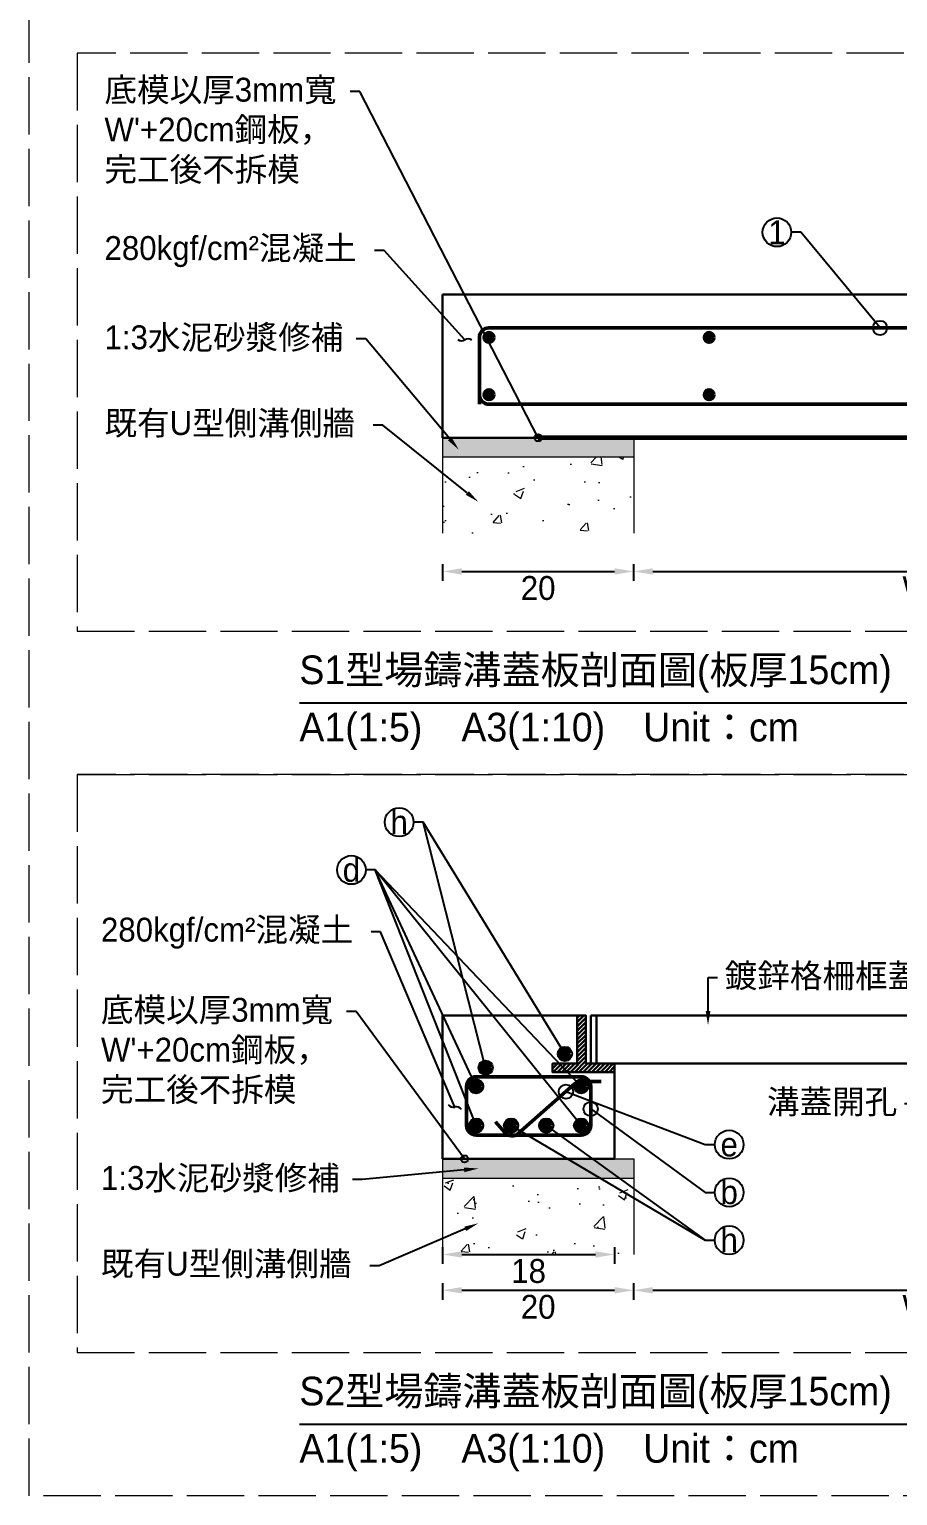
# Model space of a CAD drawing. Extents: x -2931 to 4779, y -2120 to 304.
# Drawn here: x -2930.9 to -2749, y -1964.5 to -1657.5 of the extents above; entities that cross this region are included whole.
import ezdxf
from ezdxf import colors
from ezdxf.entities.mleader import LeaderData, LeaderLine
from ezdxf.math import Vec2, Vec3

# ---------------------------------------------------------------- set-up
doc = ezdxf.new("R2010")
doc.units = 0
doc.header["$MEASUREMENT"] = 0
doc.linetypes.add('ACAD_ISO02W100', pattern=[15, 12, -3])
doc.layers.add('一、4.基本-隱藏', color=9, linetype='ACAD_ISO02W100', lineweight=20, plot=False)
doc.layers.add('三、3.文字-註解文字', color=2, linetype='Continuous')
for name, color, linetype, lineweight in [('二、1.繪圖-既有設施', 8, 'Continuous', 20), ('二、2.繪圖-施作項目', 181, 'Continuous', 30), ('二、5.繪圖-鋼筋', 60, 'Continuous', 50), ('二、6.繪圖-其他施作項目', 35, 'Continuous', 30)]:
    doc.layers.add(name, color=color, linetype=linetype, lineweight=lineweight)
doc.styles.add('次圖名(詳圖)', font='MS PGothic.ttf', dxfattribs={"height": 6})
doc.styles.add('註解文字', font='MS PGothic.ttf', dxfattribs={"height": 5})
doc.dimstyles.new('註解文字', dxfattribs={"dimtxt": 5, "dimasz": 4, "dimexe": 2, "dimexo": 2.5, "dimgap": 1, "dimtad": 2, "dimzin": 0, "dimdsep": 46, "dimtxsty": '註解文字', "dimcen": 0.1, "dimclrd": 256, "dimclre": 256, "dimclrt": 256, "dimadec": 0, "dimazin": 0, "dimtfac": 1, "dimtofl": 0, "dimtmove": 0, "dimatfit": 3, "dimfxl": 1.5, "dimfxlon": 1, "dimtolj": 1, "dimtzin": 0, "dimlwd": -1, "dimlwe": -1, "dimarcsym": 1})

# ---------------------------------------------------------------- blocks, each defined once
blk = doc.blocks.new('_Integral')
at = {"color": 0, "linetype": 'ByBlock', "lineweight": -2}
for centre, start, end in [((0.44, -0.09), 102, 168), ((-0.44, 0.09), 282, 348)]:
    blk.add_arc(centre, 0.454, start, end, dxfattribs=at)
blk = doc.blocks.new('_Small')
at = {"color": 0, "linetype": 'ByBlock', "lineweight": -2}
blk.add_circle((0, 0), 0.25, dxfattribs=at)
blk = doc.blocks.new('*D270')
at = {"layer": 'Defpoints', "color": 0, "transparency": 16777216}
for p in [(-2844.31, -1740.96), (-2804.31, -1740.96), (-2804.31, -1770.96)]:
    blk.add_point(p, dxfattribs=at)
at = {"layer": '三、3.文字-註解文字', "transparency": 16777216}
for p, q in [((-2844.31, -1769.46), (-2844.31, -1772.96)), ((-2840.31, -1770.96), (-2808.31, -1770.96)), ((-2804.31, -1769.46), (-2804.31, -1772.96))]:
    blk.add_line(p, q, dxfattribs=at)
for points in [[(-2840.31, -1770.3), (-2840.31, -1771.63), (-2844.31, -1770.96)], [(-2808.31, -1770.3), (-2808.31, -1771.63), (-2804.31, -1770.96)]]:
    blk.add_solid(points, dxfattribs=at)
at = {"layer": '三、3.文字-註解文字', "transparency": 16777216, "insert": (-2824.31, -1774.46), "char_height": 5, "attachment_point": 5, "style": '註解文字'}
blk.add_mtext('\\A1;20', dxfattribs=at)
blk = doc.blocks.new('*D271')
at = {"layer": 'Defpoints', "color": 0, "transparency": 16777216}
for p in [(-2804.31, -1740.96), (-2684.31, -1740.96), (-2684.31, -1770.96)]:
    blk.add_point(p, dxfattribs=at)
at = {"layer": '三、3.文字-註解文字', "transparency": 16777216}
for p, q in [((-2804.31, -1769.46), (-2804.31, -1772.96)), ((-2800.31, -1770.96), (-2688.31, -1770.96)), ((-2684.31, -1769.46), (-2684.31, -1772.96))]:
    blk.add_line(p, q, dxfattribs=at)
for points in [[(-2800.31, -1770.3), (-2800.31, -1771.63), (-2804.31, -1770.96)], [(-2688.31, -1770.3), (-2688.31, -1771.63), (-2684.31, -1770.96)]]:
    blk.add_solid(points, dxfattribs=at)
at = {"layer": '三、3.文字-註解文字', "transparency": 16777216, "insert": (-2744.31, -1774.46), "char_height": 5, "attachment_point": 5, "style": '註解文字'}
blk.add_mtext("\\A1;W'", dxfattribs=at)
blk = doc.blocks.new('*D282')
at = {"layer": 'Defpoints', "color": 0, "transparency": 16777216}
for p in [(-2844.31, -1893.96), (-2804.31, -1893.96), (-2804.31, -1921.46)]:
    blk.add_point(p, dxfattribs=at)
at = {"layer": '三、3.文字-註解文字', "transparency": 16777216}
for p, q in [((-2844.31, -1919.96), (-2844.31, -1923.46)), ((-2840.31, -1921.46), (-2808.31, -1921.46)), ((-2804.31, -1919.96), (-2804.31, -1923.46))]:
    blk.add_line(p, q, dxfattribs=at)
for points in [[(-2840.31, -1920.8), (-2840.31, -1922.13), (-2844.31, -1921.46)], [(-2808.31, -1920.8), (-2808.31, -1922.13), (-2804.31, -1921.46)]]:
    blk.add_solid(points, dxfattribs=at)
at = {"layer": '三、3.文字-註解文字', "transparency": 16777216, "insert": (-2824.31, -1924.96), "char_height": 5, "attachment_point": 5, "style": '註解文字'}
blk.add_mtext('\\A1;20', dxfattribs=at)
blk = doc.blocks.new('*D278')
at = {"layer": 'Defpoints', "color": 0, "transparency": 16777216}
for p in [(-2804.31, -1893.96), (-2684.31, -1893.96), (-2684.31, -1921.46)]:
    blk.add_point(p, dxfattribs=at)
at = {"layer": '三、3.文字-註解文字', "transparency": 16777216}
for p, q in [((-2804.31, -1919.96), (-2804.31, -1923.46)), ((-2800.31, -1921.46), (-2688.31, -1921.46)), ((-2684.31, -1919.96), (-2684.31, -1923.46))]:
    blk.add_line(p, q, dxfattribs=at)
for points in [[(-2800.31, -1920.8), (-2800.31, -1922.13), (-2804.31, -1921.46)], [(-2688.31, -1920.8), (-2688.31, -1922.13), (-2684.31, -1921.46)]]:
    blk.add_solid(points, dxfattribs=at)
at = {"layer": '三、3.文字-註解文字', "transparency": 16777216, "insert": (-2744.31, -1924.96), "char_height": 5, "attachment_point": 5, "style": '註解文字'}
blk.add_mtext("\\A1;W'", dxfattribs=at)
blk = doc.blocks.new('*D283')
at = {"layer": 'Defpoints', "color": 0, "transparency": 16777216}
for p in [(-2844.31, -1893.96), (-2808.31, -1893.96), (-2808.31, -1913.96)]:
    blk.add_point(p, dxfattribs=at)
at = {"layer": '三、3.文字-註解文字', "transparency": 16777216}
for p, q in [((-2844.31, -1912.46), (-2844.31, -1915.96)), ((-2808.31, -1912.46), (-2808.31, -1915.96)), ((-2840.31, -1913.96), (-2812.31, -1913.96))]:
    blk.add_line(p, q, dxfattribs=at)
for points in [[(-2840.31, -1913.3), (-2840.31, -1914.63), (-2844.31, -1913.96)], [(-2812.31, -1913.3), (-2812.31, -1914.63), (-2808.31, -1913.96)]]:
    blk.add_solid(points, dxfattribs=at)
at = {"layer": '三、3.文字-註解文字', "transparency": 16777216, "insert": (-2826.31, -1917.46), "char_height": 5, "attachment_point": 5, "style": '註解文字'}
blk.add_mtext('\\A1;18', dxfattribs=at)

msp = doc.modelspace()

# ---------------------------------------------------------------- hatches: boundary and pattern name
at = {"layer": '二、1.繪圖-既有設施'}
h = msp.add_hatch(dxfattribs=at)
h.set_pattern_fill('CROSS', color=256, scale=0.2)
h.set_pattern_definition([(0, (-457953.2273, -667275.6937), (1.27, 1.27), [0.635, -1.905]), (90, (-457952.9098, -667276.0112), (-1.27, 1.27), [0.635, -1.905])])
h.paths.add_polyline_path([(-2644.307, -1742.964), (-2684.307, -1742.964), (-2684.307, -1746.964), (-2644.307, -1746.964)])
h.paths.add_polyline_path([(-2804.307, -1742.964), (-2844.307, -1742.964), (-2844.307, -1746.964), (-2804.307, -1746.964)])
h = msp.add_hatch(dxfattribs=at)
h.set_pattern_fill('AR-CONC', color=256, scale=0.1)
h.set_pattern_definition([(50, (-457953.227, -667275.694), (18.2184669, -1.59390855), [1.905, -20.955]), (355, (-457953.227, -667275.694), (-3.52434214, 19.10568452), [1.524, -16.7640584]), (100.4514447, (-457951.709, -667275.826), (14.6941247, 17.5117752), [1.6190009, -17.80902446]), (46.1842, (-457953.227, -667270.614), (27.1079041, -4.2042328), [2.8575, -31.4325]), (96.6355576, (-457950.968, -667270.964), (23.7404134, 24.7426125), [2.4285023, -26.7135608]), (351.184151, (-457953.227, -667270.614), (23.7404134, 24.7426125), [2.2859967, -25.1459732]), (21, (-457950.687, -667271.884), (15.16143913, -10.22651982), [1.905, -20.955]), (326, (-457950.687, -667271.884), (6.18020283, 18.4187966), [1.524, -16.764]), (71.451445, (-457949.424, -667272.736), (21.34164193, 8.1922769), [1.6190009, -17.80899376]), (37.5, (-457953.227, -667275.6937), (0.308860325, 8.455503887), [0, -16.5608, 0, -17.018, 0, -16.8275]), (7.5, (-457953.227, -667275.694), (6.68196625, 10.01805748), [0, -9.7028, 0, -16.1798, 0, -6.4135]), (327.5, (-457958.8915, -667275.694), (13.559059517, -0.5728744), [0, -6.35, 0, -19.812, 0, -26.289]), (317.5, (-457961.431, -667275.694), (14.81291814, 2.5426491), [0, -8.255, 0, -13.1572, 0, -18.669])])
h.paths.add_polyline_path([(-2684.307, -1762.964), (-2644.307, -1762.964), (-2644.307, -1746.964), (-2684.307, -1746.964)])
h.paths.add_polyline_path([(-2844.307, -1762.964), (-2804.307, -1762.964), (-2804.307, -1746.964), (-2844.307, -1746.964)])
h = msp.add_hatch(dxfattribs=at)
h.set_pattern_fill('CROSS', color=256, scale=0.2)
h.set_pattern_definition([(0, (-458193.2273, -667426.6937), (1.27, 1.27), [0.635, -1.905]), (90, (-458192.9098, -667427.0112), (-1.27, 1.27), [0.635, -1.905])])
h.paths.add_polyline_path([(-2644.307, -1893.964), (-2684.307, -1893.964), (-2684.307, -1897.964), (-2644.307, -1897.964)])
h.paths.add_polyline_path([(-2804.307, -1893.964), (-2808.307, -1893.964), (-2844.307, -1893.964), (-2844.307, -1897.964), (-2804.307, -1897.964)])
h = msp.add_hatch(dxfattribs=at)
h.set_pattern_fill('AR-CONC', color=256, scale=0.1)
h.set_pattern_definition([(50, (-458193.227, -667426.694), (18.2184669, -1.59390855), [1.905, -20.955]), (355, (-458193.227, -667426.694), (-3.52434214, 19.10568452), [1.524, -16.7640584]), (100.4514447, (-458191.709, -667426.826), (14.6941247, 17.5117752), [1.6190009, -17.80902446]), (46.1842, (-458193.227, -667421.614), (27.1079041, -4.2042328), [2.8575, -31.4325]), (96.6355576, (-458190.968, -667421.964), (23.7404134, 24.7426125), [2.4285023, -26.7135608]), (351.184151, (-458193.227, -667421.614), (23.7404134, 24.7426125), [2.2859967, -25.1459732]), (21, (-458190.687, -667422.884), (15.16143913, -10.22651982), [1.905, -20.955]), (326, (-458190.687, -667422.884), (6.18020283, 18.4187966), [1.524, -16.764]), (71.451445, (-458189.424, -667423.736), (21.34164193, 8.1922769), [1.6190009, -17.80899376]), (37.5, (-458193.227, -667426.6937), (0.308860325, 8.455503887), [0, -16.5608, 0, -17.018, 0, -16.8275]), (7.5, (-458193.227, -667426.694), (6.68196625, 10.01805748), [0, -9.7028, 0, -16.1798, 0, -6.4135]), (327.5, (-458198.8915, -667426.694), (13.559059517, -0.5728744), [0, -6.35, 0, -19.812, 0, -26.289]), (317.5, (-458201.431, -667426.694), (14.81291814, 2.5426491), [0, -8.255, 0, -13.1572, 0, -18.669])])
h.paths.add_polyline_path([(-2684.307, -1913.964), (-2644.307, -1913.964), (-2644.307, -1897.964), (-2684.307, -1897.964)])
h.paths.add_polyline_path([(-2844.307, -1913.964), (-2804.307, -1913.964), (-2804.307, -1897.964), (-2844.307, -1897.964)])
at = {"layer": '二、5.繪圖-鋼筋'}
h = msp.add_hatch(color=256, dxfattribs=at)
h.dxf.hatch_style = 1
h.paths.add_polyline_path([(-2833.607, -1721.964, 1), (-2835.607, -1721.964, 1)])
h = msp.add_hatch(color=256, dxfattribs=at)
h.dxf.hatch_style = 1
h.paths.add_polyline_path([(-2787.507, -1721.964, 1), (-2789.507, -1721.964, 1)])
h = msp.add_hatch(color=256, dxfattribs=at)
h.dxf.hatch_style = 1
h.paths.add_polyline_path([(-2833.607, -1733.964, 1), (-2835.607, -1733.964, 1)])
h = msp.add_hatch(color=256, dxfattribs=at)
h.dxf.hatch_style = 1
h.paths.add_polyline_path([(-2787.507, -1733.964, 1), (-2789.507, -1733.964, 1)])
h = msp.add_hatch(color=256, dxfattribs=at)
h.dxf.hatch_style = 1
h.paths.add_polyline_path([(-2817.707, -1871.964, 1), (-2819.707, -1871.964, 1)])
h = msp.add_hatch(color=256, dxfattribs=at)
h.dxf.hatch_style = 1
h.paths.add_polyline_path([(-2834.307, -1874.864, 1), (-2836.307, -1874.864, 1)])
h = msp.add_hatch(color=256, dxfattribs=at)
h.dxf.hatch_style = 1
h.paths.add_polyline_path([(-2836.307, -1878.764, 1), (-2838.307, -1878.764, 1)])
h = msp.add_hatch(color=256, dxfattribs=at)
h.dxf.hatch_style = 1
h.paths.add_polyline_path([(-2814.307, -1878.764, 1), (-2816.307, -1878.764, 1)])
h = msp.add_hatch(color=256, dxfattribs=at)
h.dxf.hatch_style = 1
h.paths.add_polyline_path([(-2836.307, -1886.964, 1), (-2838.307, -1886.964, 1)])
h = msp.add_hatch(color=256, dxfattribs=at)
h.dxf.hatch_style = 1
h.paths.add_polyline_path([(-2828.967, -1886.964, 1), (-2830.967, -1886.964, 1)])
h = msp.add_hatch(color=256, dxfattribs=at)
h.dxf.hatch_style = 1
h.paths.add_polyline_path([(-2821.627, -1886.964, 1), (-2823.627, -1886.964, 1)])
h = msp.add_hatch(color=256, dxfattribs=at)
h.dxf.hatch_style = 1
h.paths.add_polyline_path([(-2814.307, -1886.964, 1), (-2816.307, -1886.964, 1)])
at = {"layer": '二、6.繪圖-其他施作項目'}
h = msp.add_hatch(dxfattribs=at)
h.set_pattern_fill('ANSI31', color=256, scale=0.2)
h.set_pattern_definition([(45, (-358.6386, -3854.8895), (-0.4490128, 0.4490128), [])])
h.paths.add_polyline_path([(-2814.307, -1863.964), (-2816.107, -1863.964), (-2816.107, -1873.964), (-2821.307, -1873.964), (-2821.307, -1875.764), (-2808.307, -1875.764), (-2808.307, -1873.964), (-2814.307, -1873.964)])
h.paths.add_polyline_path([(-2682.307, -1873.964), (-2688.307, -1873.964), (-2688.307, -1875.764), (-2675.307, -1875.764), (-2675.307, -1873.964), (-2680.507, -1873.964), (-2680.507, -1863.964), (-2682.307, -1863.964)])

# ---------------------------------------------------------------- linework, layer by layer
at = {"layer": '一、4.基本-隱藏'}
for points in [[(-2930.855, -1457.464), (-2150.855, -1457.464), (-2150.855, -1964.464), (-2930.855, -1964.464)], [(-2567.759, -1662.464), (-2920.855, -1662.464), (-2920.855, -1783.464), (-2567.759, -1783.464)], [(-2567.759, -1813.464), (-2920.855, -1813.464), (-2920.855, -1934.464), (-2567.759, -1934.464)]]:
    msp.add_lwpolyline(points, close=True, dxfattribs=at)
for points in [[(-2920.855, -1783.464), (-2567.759, -1783.464)], [(-2920.855, -1813.464), (-2567.759, -1813.464)]]:
    msp.add_lwpolyline(points, dxfattribs=at)
at = {"layer": '三、3.文字-註解文字'}
for points in [[(-2874.307, -1798.464), (-2614.307, -1798.464)], [(-2874.307, -1949.464), (-2614.307, -1949.464)]]:
    msp.add_lwpolyline(points, dxfattribs=at)
for centre, radius in [((-2774.307, -1699.964), 3), ((-2853.407, -1823.464), 3), ((-2863.407, -1833.464), 3), ((-2835.307, -1874.864), 1.5), ((-2784.307, -1890.964), 3), ((-2784.307, -1900.964), 3), ((-2784.307, -1910.964), 3)]:
    msp.add_circle(centre, radius, dxfattribs=at)
at = {"layer": '二、1.繪圖-既有設施'}
for points in [[(-2844.307, -1742.964), (-2844.307, -1762.964)], [(-2804.307, -1742.964), (-2804.307, -1762.964)], [(-2844.307, -1746.964), (-2804.307, -1746.964)], [(-2844.307, -1893.964), (-2844.307, -1913.964)], [(-2808.307, -1893.964), (-2804.307, -1893.964)], [(-2804.307, -1893.964), (-2804.307, -1913.964)], [(-2844.307, -1897.964), (-2804.307, -1897.964)]]:
    msp.add_lwpolyline(points, dxfattribs=at)
at = {"layer": '二、2.繪圖-施作項目'}
for points in [[(-2844.307, -1712.964), (-2644.307, -1712.964)], [(-2844.307, -1712.964), (-2844.307, -1742.964)], [(-2844.307, -1742.964), (-2644.307, -1742.964)], [(-2844.307, -1863.964), (-2816.107, -1863.964)], [(-2844.307, -1863.964), (-2844.307, -1893.964)], [(-2808.307, -1873.964), (-2808.307, -1893.964)], [(-2844.307, -1893.964), (-2808.307, -1893.964)]]:
    msp.add_lwpolyline(points, dxfattribs=at)
at = {"layer": '二、5.繪圖-鋼筋'}
for points in [[(-2654.007, -1719.964), (-2834.607, -1719.964, 0.4142136), (-2836.607, -1721.964), (-2836.607, -1733.964, 0.4142136), (-2834.607, -1735.964), (-2654.007, -1735.964, 0.4142136), (-2652.007, -1733.964), (-2652.007, -1721.964, 0.4142136)], [(-2813.307, -1886.964), (-2813.307, -1878.764, 0.4142136), (-2815.307, -1876.764), (-2837.307, -1876.764, 0.4142136), (-2839.307, -1878.764), (-2839.307, -1886.964, 0.4142136), (-2837.307, -1888.964), (-2815.307, -1888.964, 0.4142136)]]:
    msp.add_lwpolyline(points, format="xyb", close=True, dxfattribs=at)
msp.add_lwpolyline([(-2836.607, -1727.964), (-2836.607, -1735.964)], dxfattribs=at)
msp.add_lwpolyline([(-2833.271, -1886.211), (-2831.288, -1888.463, 0.4142136), (-2828.466, -1888.643), (-2816.674, -1878.263, -0.1824306), (-2815.352, -1877.764), (-2811.107, -1877.764)], format="xyb", dxfattribs=at)
for centre in [(-2834.607, -1721.964), (-2788.507, -1721.964), (-2834.607, -1733.964), (-2788.507, -1733.964), (-2818.707, -1871.964), (-2835.307, -1874.864), (-2837.307, -1878.764), (-2815.307, -1878.764), (-2837.307, -1886.964), (-2829.967, -1886.964), (-2822.627, -1886.964), (-2815.307, -1886.964)]:
    msp.add_circle(centre, 1, dxfattribs=at)
at = {"layer": '二、6.繪圖-其他施作項目', "linetype": 'Continuous', "const_width": 1}
msp.add_lwpolyline([(-2824.307, -1742.964), (-2664.307, -1742.964)], dxfattribs=at)
at = {"layer": '二、6.繪圖-其他施作項目'}
msp.add_lwpolyline([(-2821.307, -1873.964), (-2816.107, -1873.964), (-2816.107, -1863.964), (-2814.307, -1863.964), (-2814.307, -1873.964), (-2808.307, -1873.964), (-2808.307, -1875.764), (-2821.307, -1875.764)], close=True, dxfattribs=at)
for points in [[(-2813.307, -1863.964), (-2813.307, -1873.964)], [(-2813.307, -1863.964), (-2683.307, -1863.964)], [(-2812.107, -1863.964), (-2812.107, -1873.964)], [(-2813.307, -1873.964), (-2683.307, -1873.964)]]:
    msp.add_lwpolyline(points, dxfattribs=at)

# ---------------------------------------------------------------- texts
at = {"layer": '三、3.文字-註解文字'}
for s, width, gutter_width, insert, char_height, attachment_point, style in [('1', 8.38231, 30, (-2774.307, -1699.964), 5, 5, '註解文字'), ('S{\\fMS PGothic|b0|i0|c128|p34;1型場鑄溝蓋板剖面圖(板厚15cm)}', 215.37549, 15, (-2874.307, -1792.464), 6, 4, '次圖名(詳圖)'), ('{\\fMS PGothic|b0|i0|c128|p34;A1(1:}5{\\fMS PGothic|b0|i0|c128|p34;)\u3000A3(1:}1{\\fMS PGothic|b0|i0|c128|p34;0)^IUnit：cm}', 136.03259, 15, (-2874.307, -1804.464), 6, 4, '次圖名(詳圖)'), ('h', 8.38231, 30, (-2853.407, -1823.464), 5, 5, '註解文字'), ('d', 8.38231, 30, (-2863.407, -1833.464), 5, 5, '註解文字'), ('e', 8.38231, 30, (-2784.307, -1890.964), 5, 5, '註解文字'), ('b', 8.38231, 30, (-2784.307, -1900.964), 5, 5, '註解文字'), ('h', 8.38231, 30, (-2784.307, -1910.964), 5, 5, '註解文字'), ('S{\\fMS PGothic|b0|i0|c128|p34;2型場鑄溝蓋板剖面圖(板厚15cm)}', 215.37549, 15, (-2874.307, -1943.464), 6, 4, '次圖名(詳圖)'), ('{\\fMS PGothic|b0|i0|c128|p34;A1(1:}5{\\fMS PGothic|b0|i0|c128|p34;)\u3000A3(1:}1{\\fMS PGothic|b0|i0|c128|p34;0)^IUnit：cm}', 136.03259, 15, (-2874.307, -1955.464), 6, 4, '次圖名(詳圖)')]:
    msp.add_mtext_dynamic_manual_height_columns(s, width=width, gutter_width=gutter_width, heights=[0], dxfattribs=dict(at, insert=insert, char_height=char_height, attachment_point=attachment_point, style=style))

# ---------------------------------------------------------------- dimensions: what is measured, and where the dimension line sits
for base, p1, p2, text, picture, middle in [((-2804.307, -1770.964), (-2844.307, -1740.964), (-2804.307, -1740.964), '20', '*D270', (-2824.307, -1774.464)), ((-2684.307, -1770.964), (-2804.307, -1740.964), (-2684.307, -1740.964), "W'", '*D271', (-2744.307, -1774.464)), ((-2804.307, -1921.464), (-2844.307, -1893.964), (-2804.307, -1893.964), '20', '*D282', (-2824.307, -1924.964)), ((-2808.307, -1913.964), (-2844.307, -1893.964), (-2808.307, -1893.964), '18', '*D283', (-2826.307, -1917.464)), ((-2684.307, -1921.464), (-2804.307, -1893.964), (-2684.307, -1893.964), "W'", '*D278', (-2744.307, -1924.964))]:
    dim = msp.add_linear_dim(base=base, p1=p1, p2=p2, text=text, dimstyle='註解文字', dxfattribs=at)
    dim.commit()
    dim.dimension.update_dxf_attribs({"geometry": picture, "text_midpoint": middle})

# ---------------------------------------------------------------- leaders
ml = msp.add_multileader_mtext('Standard', dxfattribs=at)
ml.set_content("{\\fMS PGothic|b0|i0|c128|p34;底模以厚3mm寬}W'{\\fMS PGothic|b0|i0|c128|p34;+20cm鋼板，完工後不拆模}", color=256, style='註解文字')
ml.set_leader_properties(color=144, linetype='ByLayer', lineweight=-1)
ml.set_arrow_properties(name='SMALL')
ml.build(insert=Vec2(0, 0))
ml.multileader.update_dxf_attribs({"dogleg_length": 2, "arrow_head_size": 3})
ctx = ml.context
ctx.base_point, ctx.char_height, ctx.arrow_head_size, ctx.landing_gap_size, ctx.plane_origin = Vec3(-2916.616, -1670.447), 5, 3, 1.5, Vec3(-2777.606, -1764.453)
notes = []
notes.append((ctx, [(1, (1, 1, 0), (-2861.673, -1670.447), (-1, 0), 2, [(0, [(-2824.307, -1742.964)], 0, [])])]))
ctx.mtext.insert, ctx.mtext.width, ctx.mtext.flow_direction = Vec3(-2915.116, -1667.606), 51.83272, 5
ml = msp.add_multileader_mtext('Standard', dxfattribs=at)
ml.set_content('{\\fMS PGothic|b0|i0|c128|p34; }', color=256, style='註解文字')
ml.set_leader_properties(color=144, linetype='ByLayer', lineweight=-1)
ml.set_arrow_properties(name='SMALL')
ml.build(insert=Vec2(0, 0))
ml.multileader.update_dxf_attribs({"dogleg_length": 2, "arrow_head_size": 6})
ctx = ml.context
ctx.base_point, ctx.char_height, ctx.arrow_head_size, ctx.landing_gap_size, ctx.plane_origin = Vec3(-2776.523, -1699.964), 5, 6, 1.5, Vec3(-2752.718, -1706.618)
ctx.text_align_type = 2
notes.append((ctx, [(0, (1, 1, 0), (-2769.307, -1699.964), (-1, 0), 2, [(0, [(-2752.718, -1719.964)], 0, [])])]))
ctx.mtext.insert, ctx.mtext.alignment, ctx.mtext.flow_direction = Vec3(-2772.807, -1697.464), 3, 5
ml = msp.add_multileader_mtext('Standard', dxfattribs=at)
ml.set_content('280kgf/cm²混凝土', color=256, style='註解文字')
ml.set_leader_properties(color=144, linetype='ByLayer', lineweight=-1)
ml.set_arrow_properties(name='INTEGRAL')
ml.build(insert=Vec2(0, 0))
ml.multileader.update_dxf_attribs({"dogleg_length": 2, "arrow_head_size": 3})
ctx = ml.context
ctx.base_point, ctx.char_height, ctx.arrow_head_size, ctx.landing_gap_size, ctx.plane_origin = Vec3(-2916.616, -1703.743), 5, 3, 1.5, Vec3(-2777.606, -1751.305)
notes.append((ctx, [(1, (1, 1, 0), (-2856.56, -1703.743), (-1, 0), 2, [(0, [(-2839.667, -1722.464)], 0, [])])]))
ctx.mtext.insert, ctx.mtext.width, ctx.mtext.flow_direction = Vec3(-2915.116, -1700.76), 107.51878, 5
ml = msp.add_multileader_mtext('Standard', dxfattribs=at)
ml.set_content('1:3水泥砂漿修補', color=256, style='註解文字')
ml.set_leader_properties(color=144, linetype='ByLayer', lineweight=-1)
ml.build(insert=Vec2(0, 0))
ml.multileader.update_dxf_attribs({"dogleg_length": 2, "arrow_head_size": 3})
ctx = ml.context
ctx.base_point, ctx.char_height, ctx.arrow_head_size, ctx.landing_gap_size, ctx.plane_origin = Vec3(-2916.616, -1722.284), 5, 3, 1.5, Vec3(-2774.061, -1799.714)
notes.append((ctx, [(1, (1, 1, 0), (-2860.423, -1722.284), (-1, 0), 2, [(0, [(-2840.902, -1745.492)], 0, [])])]))
ctx.mtext.insert, ctx.mtext.width, ctx.mtext.defined_height, ctx.mtext.flow_direction = Vec3(-2915.116, -1719.444), 75.70236, 7.957, 5
ml = msp.add_multileader_mtext('Standard', dxfattribs=at)
ml.set_content('既有U型側溝側牆', color=256, style='註解文字')
ml.set_leader_properties(color=144, linetype='ByLayer', lineweight=-1)
ml.build(insert=Vec2(0, 0))
ml.multileader.update_dxf_attribs({"dogleg_length": 2, "arrow_head_size": 3})
ctx = ml.context
ctx.base_point, ctx.char_height, ctx.arrow_head_size, ctx.landing_gap_size, ctx.plane_origin = Vec3(-2916.616, -1740.313), 5, 3, 1.5, Vec3(-2774.061, -1812.658)
notes.append((ctx, [(1, (1, 1, 0), (-2856.844, -1740.313), (-1, 0), 2, [(0, [(-2836.807, -1756.419)], 0, [])])]))
ctx.mtext.insert, ctx.mtext.width, ctx.mtext.defined_height, ctx.mtext.flow_direction = Vec3(-2915.116, -1737.401), 79.19501, 8.736, 5
ml = msp.add_multileader_mtext('Standard', dxfattribs=at)
ml.set_content('{\\fMS PGothic|b0|i0|c128|p34; }', color=256, style='註解文字')
ml.set_leader_properties(color=144, linetype='ByLayer', lineweight=-1)
ml.set_arrow_properties(name='SMALL')
ml.build(insert=Vec2(0, 0))
ml.multileader.update_dxf_attribs({"dogleg_length": 2, "arrow_head_size": 6})
ctx = ml.context
ctx.base_point, ctx.char_height, ctx.arrow_head_size, ctx.landing_gap_size, ctx.plane_origin = Vec3(-2855.623, -1823.464), 5, 6, 1.5, Vec3(-2834.109, -1840.201)
ctx.text_align_type = 2
notes.append((ctx, [(0, (1, 1, 0), (-2848.407, -1823.464), (-1, 0), 2, [(0, [(-2818.707, -1871.964)], 0, [])])]))
ctx.mtext.insert, ctx.mtext.alignment, ctx.mtext.flow_direction = Vec3(-2851.907, -1820.964), 3, 5
ml = msp.add_multileader_mtext('Standard', dxfattribs=at)
ml.set_content('{\\fMS PGothic|b0|i0|c128|p34; }', color=256, style='註解文字')
ml.set_leader_properties(color=144, linetype='ByLayer', lineweight=-1)
ml.set_arrow_properties(name='SMALL')
ml.build(insert=Vec2(0, 0))
ml.multileader.update_dxf_attribs({"dogleg_length": 2, "arrow_head_size": 6})
ctx = ml.context
ctx.base_point, ctx.char_height, ctx.arrow_head_size, ctx.landing_gap_size, ctx.plane_origin = Vec3(-2855.623, -1823.464), 5, 6, 1.5, Vec3(-2842.459, -1843.823)
ctx.text_align_type = 2
notes.append((ctx, [(0, (1, 1, 0), (-2848.407, -1823.464), (-1, 0), 2, [(0, [(-2835.307, -1874.864)], 0, [])])]))
ctx.mtext.insert, ctx.mtext.alignment, ctx.mtext.flow_direction = Vec3(-2851.907, -1820.964), 3, 5
ml = msp.add_multileader_mtext('Standard', dxfattribs=at)
ml.set_content('{\\fMS PGothic|b0|i0|c128|p34; }', color=256, style='註解文字')
ml.set_leader_properties(color=144, linetype='ByLayer', lineweight=-1)
ml.set_arrow_properties(name='SMALL')
ml.build(insert=Vec2(0, 0))
ml.multileader.update_dxf_attribs({"dogleg_length": 2, "arrow_head_size": 6})
ctx = ml.context
ctx.base_point, ctx.char_height, ctx.arrow_head_size, ctx.landing_gap_size, ctx.plane_origin = Vec3(-2865.623, -1833.464), 5, 6, 1.5, Vec3(-2850.709, -1858.101)
ctx.text_align_type = 2
notes.append((ctx, [(0, (1, 1, 0), (-2858.407, -1833.464), (-1, 0), 2, [(0, [(-2815.307, -1878.764)], 0, [])])]))
ctx.mtext.insert, ctx.mtext.alignment, ctx.mtext.flow_direction = Vec3(-2861.907, -1830.964), 3, 5
ml = msp.add_multileader_mtext('Standard', dxfattribs=at)
ml.set_content('{\\fMS PGothic|b0|i0|c128|p34; }', color=256, style='註解文字')
ml.set_leader_properties(color=144, linetype='ByLayer', lineweight=-1)
ml.set_arrow_properties(name='SMALL')
ml.build(insert=Vec2(0, 0))
ml.multileader.update_dxf_attribs({"dogleg_length": 2, "arrow_head_size": 6})
ctx = ml.context
ctx.base_point, ctx.char_height, ctx.arrow_head_size, ctx.landing_gap_size, ctx.plane_origin = Vec3(-2865.623, -1833.464), 5, 6, 1.5, Vec3(-2852.636, -1863.479)
ctx.text_align_type = 2
notes.append((ctx, [(0, (1, 1, 0), (-2858.407, -1833.464), (-1, 0), 2, [(0, [(-2837.307, -1878.764)], 0, [])])]))
ctx.mtext.insert, ctx.mtext.alignment, ctx.mtext.flow_direction = Vec3(-2861.907, -1830.964), 3, 5
ml = msp.add_multileader_mtext('Standard', dxfattribs=at)
ml.set_content('{\\fMS PGothic|b0|i0|c128|p34; }', color=256, style='註解文字')
ml.set_leader_properties(color=144, linetype='ByLayer', lineweight=-1)
ml.set_arrow_properties(name='SMALL')
ml.build(insert=Vec2(0, 0))
ml.multileader.update_dxf_attribs({"dogleg_length": 2, "arrow_head_size": 6})
ctx = ml.context
ctx.base_point, ctx.char_height, ctx.arrow_head_size, ctx.landing_gap_size, ctx.plane_origin = Vec3(-2865.623, -1833.464), 5, 6, 1.5, Vec3(-2819.594, -1864.242)
ctx.text_align_type = 2
notes.append((ctx, [(0, (1, 1, 0), (-2858.407, -1833.464), (-1, 0), 2, [(0, [(-2815.307, -1886.964)], 0, [])])]))
ctx.mtext.insert, ctx.mtext.alignment, ctx.mtext.flow_direction = Vec3(-2861.907, -1830.964), 3, 5
ml = msp.add_multileader_mtext('Standard', dxfattribs=at)
ml.set_content('{\\fMS PGothic|b0|i0|c128|p34; }', color=256, style='註解文字')
ml.set_leader_properties(color=144, linetype='ByLayer', lineweight=-1)
ml.set_arrow_properties(name='SMALL')
ml.build(insert=Vec2(0, 0))
ml.multileader.update_dxf_attribs({"dogleg_length": 2, "arrow_head_size": 6})
ctx = ml.context
ctx.base_point, ctx.char_height, ctx.arrow_head_size, ctx.landing_gap_size, ctx.plane_origin = Vec3(-2865.623, -1833.464), 5, 6, 1.5, Vec3(-2843.115, -1864.69)
ctx.text_align_type = 2
notes.append((ctx, [(0, (1, 1, 0), (-2858.407, -1833.464), (-1, 0), 2, [(0, [(-2837.307, -1886.964)], 0, [])])]))
ctx.mtext.insert, ctx.mtext.alignment, ctx.mtext.flow_direction = Vec3(-2861.907, -1830.964), 3, 5
ml = msp.add_multileader_mtext('Standard', dxfattribs=at)
ml.set_content('280kgf/cm²混凝土', color=256, style='註解文字')
ml.set_leader_properties(color=144, linetype='ByLayer', lineweight=-1)
ml.set_arrow_properties(name='INTEGRAL')
ml.build(insert=Vec2(0, 0))
ml.multileader.update_dxf_attribs({"dogleg_length": 2, "arrow_head_size": 3})
ctx = ml.context
ctx.base_point, ctx.char_height, ctx.arrow_head_size, ctx.landing_gap_size, ctx.plane_origin = Vec3(-2917.355, -1846.447), 5, 3, 1.5, Vec3(-2777.606, -1944.633)
notes.append((ctx, [(1, (1, 1, 0), (-2857.298, -1846.447), (-1, 0), 2, [(0, [(-2841.765, -1883.1)], 0, [])])]))
ctx.mtext.insert, ctx.mtext.width, ctx.mtext.flow_direction = Vec3(-2915.855, -1843.464), 107.51878, 5
ml = msp.add_multileader_mtext('Standard', dxfattribs=at)
ml.set_content('{\\fMS PGothic|b0|i0|c128|p34;鍍鋅格柵框蓋詳}', color=256, style='註解文字')
ml.set_leader_properties(color=144, linetype='ByLayer', lineweight=-1)
ml.build(insert=Vec2(0, 0))
ml.multileader.update_dxf_attribs({"dogleg_length": 2, "arrow_head_size": 3})
ctx = ml.context
ctx.base_point, ctx.char_height, ctx.arrow_head_size, ctx.landing_gap_size, ctx.plane_origin = Vec3(-2786.736, -1855.964), 5, 3, 1.5, Vec3(-2806.285, -1912.141)
notes.append((ctx, [(1, (1, 1, 0), (-2788.736, -1855.964), (1, 0), 2, [(0, [(-2788.736, -1865.964)], 0, [])])]))
ctx.mtext.insert, ctx.mtext.width, ctx.mtext.flow_direction = Vec3(-2785.236, -1853.109), 50.82195, 5
ml = msp.add_multileader_mtext('Standard', dxfattribs=at)
ml.set_content("{\\fMS PGothic|b0|i0|c128|p34;底模以厚3mm寬}W'{\\fMS PGothic|b0|i0|c128|p34;+20cm鋼板，完工後不拆模}", color=256, style='註解文字')
ml.set_leader_properties(color=144, linetype='ByLayer', lineweight=-1)
ml.set_arrow_properties(name='SMALL')
ml.build(insert=Vec2(0, 0))
ml.multileader.update_dxf_attribs({"dogleg_length": 2, "arrow_head_size": 3})
ctx = ml.context
ctx.base_point, ctx.char_height, ctx.arrow_head_size, ctx.landing_gap_size, ctx.plane_origin = Vec3(-2917.355, -1863.095), 5, 3, 1.5, Vec3(-2777.606, -1957.781)
notes.append((ctx, [(1, (1, 1, 0), (-2862.412, -1863.095), (-1, 0), 2, [(0, [(-2839.712, -1893.964)], 0, [])])]))
ctx.mtext.insert, ctx.mtext.width, ctx.mtext.flow_direction = Vec3(-2915.855, -1860.254), 51.68487, 5
ml = msp.add_multileader_mtext('Standard', dxfattribs=at)
ml.set_content('{\\fMS PGothic|b0|i0|c128|p34; }', color=256, style='註解文字')
ml.set_leader_properties(color=144, linetype='ByLayer', lineweight=-1)
ml.set_arrow_properties(name='SMALL')
ml.build(insert=Vec2(0, 0))
ml.multileader.update_dxf_attribs({"dogleg_length": 2, "arrow_head_size": 6})
ctx = ml.context
ctx.base_point, ctx.char_height, ctx.arrow_head_size, ctx.landing_gap_size, ctx.plane_origin = Vec3(-2787.307, -1890.964), 5, 6, 1.5, Vec3(-2850.709, -1850.601)
notes.append((ctx, [(1, (1, 1, 0), (-2789.307, -1890.964), (1, 0), 2, [(0, [(-2818.496, -1879.867)], 0, [])])]))
ctx.mtext.insert, ctx.mtext.flow_direction = Vec3(-2785.807, -1888.464), 5
ml = msp.add_multileader_mtext('Standard', dxfattribs=at)
ml.set_content('溝蓋開孔', color=256, style='註解文字')
ml.set_leader_properties(color=144, linetype='ByLayer', lineweight=-1)
ml.build(insert=Vec2(0, 0))
ml.multileader.update_dxf_attribs({"dogleg_length": 2, "arrow_head_size": 3})
ctx = ml.context
ctx.base_point, ctx.char_height, ctx.arrow_head_size, ctx.landing_gap_size, ctx.plane_origin = Vec3(-2778.933, -1882.409), 5, 3, 1.5, Vec3(-2756.376, -1922.141)
ctx.text_align_type = 2
notes.append((ctx, [(0, (1, 1, 0), (-2745.609, -1882.409), (-1, 0), 2, [(0, [(-2738.828, -1875.964)], 0, [])])]))
ctx.mtext.insert, ctx.mtext.width, ctx.mtext.alignment, ctx.mtext.flow_direction = Vec3(-2749.109, -1879.497), 29.56865, 3, 5
ml = msp.add_multileader_mtext('Standard', dxfattribs=at)
ml.set_content('{\\fMS PGothic|b0|i0|c128|p34; }', color=256, style='註解文字')
ml.set_leader_properties(color=144, linetype='ByLayer', lineweight=-1)
ml.set_arrow_properties(name='SMALL')
ml.build(insert=Vec2(0, 0))
ml.multileader.update_dxf_attribs({"dogleg_length": 2, "arrow_head_size": 6})
ctx = ml.context
ctx.base_point, ctx.char_height, ctx.arrow_head_size, ctx.landing_gap_size, ctx.plane_origin = Vec3(-2787.307, -1900.964), 5, 6, 1.5, Vec3(-2850.709, -1855.601)
notes.append((ctx, [(1, (1, 1, 0), (-2789.307, -1900.964), (1, 0), 2, [(0, [(-2813.307, -1883.498)], 0, [])])]))
ctx.mtext.insert, ctx.mtext.flow_direction = Vec3(-2785.807, -1898.464), 5
ml = msp.add_multileader_mtext('Standard', dxfattribs=at)
ml.set_content('{\\fMS PGothic|b0|i0|c128|p34; }', color=256, style='註解文字')
ml.set_leader_properties(color=144, linetype='ByLayer', lineweight=-1)
ml.set_arrow_properties(name='SMALL')
ml.build(insert=Vec2(0, 0))
ml.multileader.update_dxf_attribs({"dogleg_length": 2, "arrow_head_size": 6})
ctx = ml.context
ctx.base_point, ctx.char_height, ctx.arrow_head_size, ctx.landing_gap_size, ctx.plane_origin = Vec3(-2787.307, -1910.964), 5, 6, 1.5, Vec3(-2850.709, -1865.601)
notes.append((ctx, [(1, (1, 1, 0), (-2789.307, -1910.964), (1, 0), 2, [(0, [(-2829.967, -1886.964)], 0, [])])]))
ctx.mtext.insert, ctx.mtext.flow_direction = Vec3(-2785.807, -1908.464), 5
ml = msp.add_multileader_mtext('Standard', dxfattribs=at)
ml.set_content('{\\fMS PGothic|b0|i0|c128|p34; }', color=256, style='註解文字')
ml.set_leader_properties(color=144, linetype='ByLayer', lineweight=-1)
ml.set_arrow_properties(name='SMALL')
ml.build(insert=Vec2(0, 0))
ml.multileader.update_dxf_attribs({"dogleg_length": 2, "arrow_head_size": 6})
ctx = ml.context
ctx.base_point, ctx.char_height, ctx.arrow_head_size, ctx.landing_gap_size, ctx.plane_origin = Vec3(-2787.307, -1910.964), 5, 6, 1.5, Vec3(-2848.205, -1857.674)
notes.append((ctx, [(1, (1, 1, 0), (-2789.307, -1910.964), (1, 0), 2, [(0, [(-2822.627, -1886.964)], 0, [])])]))
ctx.mtext.insert, ctx.mtext.flow_direction = Vec3(-2785.807, -1908.464), 5
ml = msp.add_multileader_mtext('Standard', dxfattribs=at)
ml.set_content('1:3水泥砂漿修補', color=256, style='註解文字')
ml.set_leader_properties(color=144, linetype='ByLayer', lineweight=-1)
ml.build(insert=Vec2(0, 0))
ml.multileader.update_dxf_attribs({"dogleg_length": 2, "arrow_head_size": 3})
ctx = ml.context
ctx.base_point, ctx.char_height, ctx.arrow_head_size, ctx.landing_gap_size, ctx.plane_origin = Vec3(-2917.355, -1898.284), 5, 3, 1.5, Vec3(-2774.061, -1950.714)
notes.append((ctx, [(1, (1, 1, 0), (-2861.162, -1898.284), (-1, 0), 2, [(0, [(-2836.807, -1895.964)], 0, [])])]))
ctx.mtext.insert, ctx.mtext.width, ctx.mtext.defined_height, ctx.mtext.flow_direction = Vec3(-2915.855, -1895.444), 75.70236, 7.957, 5
ml = msp.add_multileader_mtext('Standard', dxfattribs=at)
ml.set_content('既有U型側溝側牆', color=256, style='註解文字')
ml.set_leader_properties(color=144, linetype='ByLayer', lineweight=-1)
ml.build(insert=Vec2(0, 0))
ml.multileader.update_dxf_attribs({"dogleg_length": 2, "arrow_head_size": 3})
ctx = ml.context
ctx.base_point, ctx.char_height, ctx.arrow_head_size, ctx.landing_gap_size, ctx.plane_origin = Vec3(-2917.355, -1916.313), 5, 3, 1.5, Vec3(-2774.061, -1963.658)
notes.append((ctx, [(1, (1, 1, 0), (-2857.582, -1916.313), (-1, 0), 2, [(0, [(-2836.807, -1907.419)], 0, [])])]))
ctx.mtext.insert, ctx.mtext.width, ctx.mtext.defined_height, ctx.mtext.flow_direction = Vec3(-2915.855, -1913.401), 79.19501, 8.736, 5
for ctx, leaders in notes:
    for number, flags, end, landing, length, lines in leaders:
        leader = LeaderData()
        leader.index, (leader.has_last_leader_line, leader.has_dogleg_vector, leader.attachment_direction) = number, flags
        leader.last_leader_point, leader.dogleg_vector, leader.dogleg_length = Vec3(end), Vec3(landing), length
        for number, points, colour, breaks in lines:
            line = LeaderLine()
            line.index, line.vertices, line.color, line.breaks = number, Vec3.list(points), colors.encode_raw_color(colour), breaks
            leader.lines.append(line)
        ctx.leaders.append(leader)

doc.saveas('drawing.dxf')
